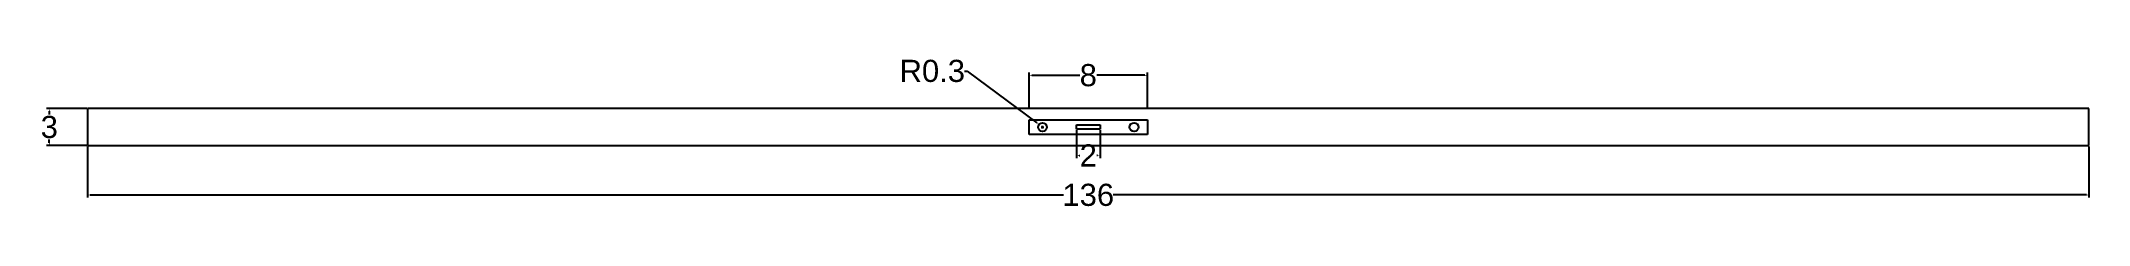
# Model space of a CAD drawing. Header units: centimetres. Extents: x 49 to 188, y 39 to 50.
import ezdxf

# ---------------------------------------------------------------- set-up
doc = ezdxf.new("R2010")
doc.units = ezdxf.units.CM
doc.layers.get('Defpoints').update_dxf_attribs({"color": 171})
doc.layers.add('Corp principal 2D', color=31, linetype='Continuous')
doc.layers.add('Mecanism închidere 2D', color=201, linetype='Continuous')
doc.styles.get("Standard").update_dxf_attribs({"font": 'arial.ttf'})
doc.dimstyles.get("Standard").update_dxf_attribs({"dimtxt": 0.18, "dimasz": 0.18, "dimexe": 0.18, "dimexo": 0.0625, "dimgap": 0.09, "dimtad": 0, "dimtih": 1, "dimtoh": 1, "dimdec": 4, "dimzin": 0, "dimdsep": 46, "dimtxsty": 'Standard', "dimcen": 0.09, "dimadec": 0, "dimazin": 0, "dimtfac": 1, "dimtdec": 4, "dimtofl": 0, "dimtmove": 0, "dimatfit": 3, "dimfxl": 1, "dimtolj": 1, "dimtzin": 0, "dimarcsym": 0})

# ---------------------------------------------------------------- blocks, each defined once
blk = doc.blocks.new('*D2')
at = {"layer": 'Defpoints', "color": 0, "lineweight": -2, "transparency": 16777216}
for p, q in [((52.03, 46.3), (49.32, 46.3)), ((49.5, 46.12), (49.5, 45.91)), ((52.03, 43.8), (49.32, 43.8)), ((49.5, 43.98), (49.5, 44.2))]:
    blk.add_line(p, q, dxfattribs=at)
at = {"layer": 'Defpoints', "color": 0, "transparency": 16777216}
for p in [(52.09, 46.3), (49.5, 43.8), (52.09, 43.8)]:
    blk.add_point(p, dxfattribs=at)
for points in [[(49.47, 46.12), (49.53, 46.12), (49.5, 46.3)], [(49.47, 43.98), (49.53, 43.98), (49.5, 43.8)]]:
    blk.add_solid(points, dxfattribs=at)
at = {"layer": 'Defpoints', "color": 0, "transparency": 16777216, "insert": (49.5, 45.05), "char_height": 1.5, "attachment_point": 5}
blk.add_mtext('\\A1;3', dxfattribs=at)
blk = doc.blocks.new('*D3')
at = {"layer": 'Defpoints', "color": 0, "lineweight": -2, "transparency": 16777216}
for p, q in [((52.09, 43.74), (52.09, 40.27)), ((187.59, 43.74), (187.59, 40.27)), ((52.27, 40.45), (118.17, 40.45)), ((187.41, 40.45), (121.52, 40.45))]:
    blk.add_line(p, q, dxfattribs=at)
at = {"layer": 'Defpoints', "color": 0, "transparency": 16777216}
for p in [(52.09, 43.8), (187.59, 43.8), (187.59, 40.45)]:
    blk.add_point(p, dxfattribs=at)
for points in [[(52.27, 40.48), (52.27, 40.42), (52.09, 40.45)], [(187.41, 40.48), (187.41, 40.42), (187.59, 40.45)]]:
    blk.add_solid(points, dxfattribs=at)
at = {"layer": 'Defpoints', "color": 0, "transparency": 16777216, "insert": (119.84, 40.45), "char_height": 1.5, "attachment_point": 5}
blk.add_mtext('\\A1;136', dxfattribs=at)
blk = doc.blocks.new('*D4')
at = {"layer": 'Defpoints', "color": 0, "lineweight": -2, "transparency": 16777216}
for p, q in [((115.84, 46.39), (115.84, 48.74)), ((116.02, 48.56), (119.26, 48.56)), ((123.66, 48.56), (120.43, 48.56)), ((123.84, 46.39), (123.84, 48.74))]:
    blk.add_line(p, q, dxfattribs=at)
at = {"layer": 'Defpoints', "color": 0, "transparency": 16777216}
for p in [(123.84, 48.56), (115.84, 46.32), (123.84, 46.32)]:
    blk.add_point(p, dxfattribs=at)
for points in [[(116.02, 48.59), (116.02, 48.53), (115.84, 48.56)], [(123.66, 48.59), (123.66, 48.53), (123.84, 48.56)]]:
    blk.add_solid(points, dxfattribs=at)
at = {"layer": 'Defpoints', "color": 0, "transparency": 16777216, "insert": (119.84, 48.56), "char_height": 1.5, "attachment_point": 5}
blk.add_mtext('\\A1;8', dxfattribs=at)
blk = doc.blocks.new('*D5')
at = {"layer": 'Defpoints', "color": 0, "lineweight": -2, "transparency": 16777216}
for p, q in [((111.46, 48.85), (111.64, 48.85)), ((111.64, 48.85), (116.36, 45.34)), ((116.65, 45.05), (116.83, 45.05)), ((116.74, 44.96), (116.74, 45.14))]:
    blk.add_line(p, q, dxfattribs=at)
at = {"layer": 'Defpoints', "color": 0, "transparency": 16777216}
for p in [(116.5, 45.23), (116.74, 45.05)]:
    blk.add_point(p, dxfattribs=at)
blk.add_solid([(116.38, 45.36), (116.34, 45.32), (116.5, 45.23)], dxfattribs=at)
at = {"layer": 'Defpoints', "color": 0, "transparency": 16777216, "insert": (109.28, 48.85), "char_height": 1.5, "attachment_point": 5}
blk.add_mtext('\\A1;R0.3', dxfattribs=at)
blk = doc.blocks.new('*D6')
at = {"layer": 'Defpoints', "color": 0, "lineweight": -2, "transparency": 16777216}
for p, q in [((119.04, 44.84), (119.04, 42.95)), ((120.64, 44.84), (120.64, 42.95)), ((119.22, 43.13), (119.26, 43.13)), ((120.46, 43.13), (120.43, 43.13))]:
    blk.add_line(p, q, dxfattribs=at)
at = {"layer": 'Defpoints', "color": 0, "transparency": 16777216}
for p in [(119.04, 44.9), (120.64, 44.9), (120.64, 43.13)]:
    blk.add_point(p, dxfattribs=at)
for points in [[(119.22, 43.16), (119.22, 43.1), (119.04, 43.13)], [(120.46, 43.16), (120.46, 43.1), (120.64, 43.13)]]:
    blk.add_solid(points, dxfattribs=at)
at = {"layer": 'Defpoints', "color": 0, "transparency": 16777216, "insert": (119.84, 43.13), "char_height": 1.5, "attachment_point": 5}
blk.add_mtext('\\A1;2', dxfattribs=at)

msp = doc.modelspace()

# ---------------------------------------------------------------- linework, layer by layer
at = {"layer": 'Corp principal 2D'}
for p, q in [((187.59, 46.3), (52.09, 46.3)), ((52.09, 46.3), (52.09, 43.8)), ((187.59, 43.8), (187.59, 46.3)), ((52.09, 43.8), (187.59, 43.8))]:
    msp.add_line(p, q, dxfattribs=at)
at = {"layer": 'Mecanism închidere 2D'}
for p, q in [((115.84, 45.05), (115.84, 45.55)), ((115.84, 45.55), (123.84, 45.55)), ((115.84, 44.55), (115.84, 45.05)), ((123.84, 44.55), (115.84, 44.55)), ((119.04, 45.05), (119.04, 45.2)), ((119.04, 45.2), (120.64, 45.2)), ((119.04, 44.9), (119.04, 45.05)), ((120.64, 44.9), (119.04, 44.9)), ((120.64, 45.2), (120.64, 44.9)), ((123.84, 45.55), (123.84, 44.55))]:
    msp.add_line(p, q, dxfattribs=at)
for centre in [(116.74, 45.05), (122.94, 45.05)]:
    msp.add_circle(centre, 0.3, dxfattribs=at)

# ---------------------------------------------------------------- dimensions: what is measured, and where the dimension line sits
at = {"layer": 'Defpoints'}
dim = msp.add_radius_dim(center=(116.74, 45.05), mpoint=(116.5, 45.23), dimstyle='Standard', override={"dimtxt": 1.5, "dimdec": 1}, dxfattribs=at)
dim.commit()
dim.dimension.update_dxf_attribs({"geometry": '*D5', "text_midpoint": (109.28, 48.85), "dimtype": 164})
for base, p1, p2, picture, middle in [((123.84, 48.56), (115.84, 46.32), (123.84, 46.32), '*D4', (119.84, 48.56)), ((120.64, 43.13), (119.04, 44.9), (120.64, 44.9), '*D6', (119.84, 43.13)), ((187.5930395, 40.45218894), (52.0930395, 43.80347882), (187.5930395, 43.80347882), '*D3', (119.8430395, 40.45218894))]:
    dim = msp.add_linear_dim(base=base, p1=p1, p2=p2, dimstyle='Standard', override={"dimtxt": 1.5, "dimdec": 0}, dxfattribs=at)
    dim.commit()
    dim.dimension.update_dxf_attribs({"geometry": picture, "text_midpoint": middle, "dimtype": 160})
dim = msp.add_linear_dim(base=(49.50260807, 43.80347882), p1=(52.0930395, 46.30347882), p2=(52.0930395, 43.80347882), angle=90, dimstyle='Standard', override={"dimtxt": 1.5, "dimdec": 0}, dxfattribs=at)
dim.commit()
dim.dimension.update_dxf_attribs({"geometry": '*D2', "text_midpoint": (49.50260807, 45.05347882)})

doc.saveas('drawing.dxf')
